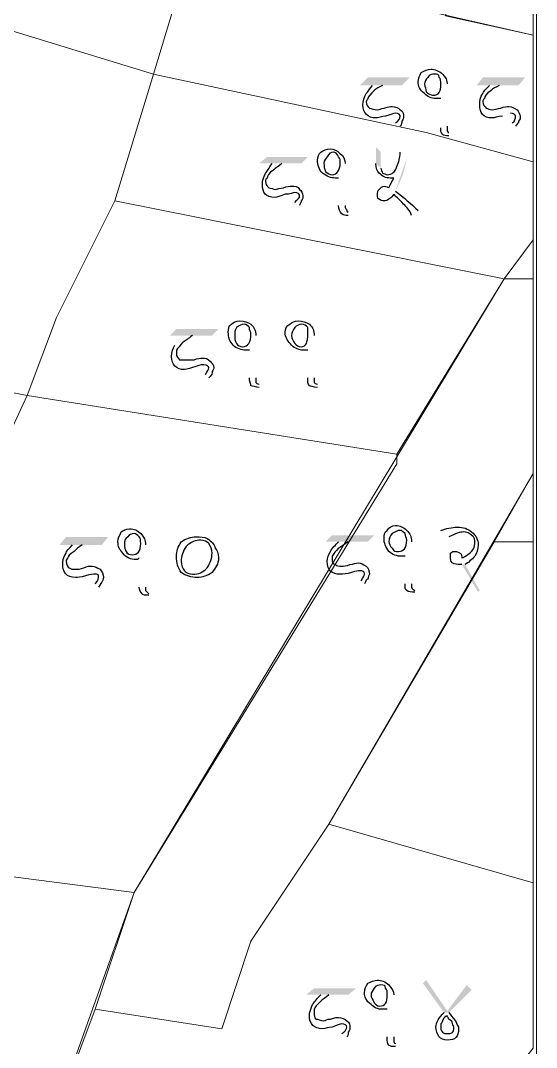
# Model space of a CAD drawing. Header units: metres. Extents: x 345912 to 349030, y 3061206 to 3061792.
# Drawn here: x 346953.71 to 346969.87, y 3061363.21 to 3061395.34 of the extents above; entities that cross this region are included whole.
import ezdxf

# ---------------------------------------------------------------- set-up
doc = ezdxf.new("R2010")
doc.units = ezdxf.units.M
doc.header["$MEASUREMENT"] = 0
doc.layers.add('PDF4_Geometry', color=7, linetype='Continuous')
doc.layers.add('PDF4_Solid Fills', color=7, linetype='Continuous')

msp = doc.modelspace()

# ---------------------------------------------------------------- hatches: boundary and pattern name
at = {"layer": 'PDF4_Solid Fills', "transparency": 33554559}
h = msp.add_hatch(color=256, dxfattribs=at)
h.paths.add_polyline_path([(346964.73867, 3061393.30483), (346964.33227, 3061393.30483), (346964.58627, 3061393.55883), (346965.90707, 3061393.55883), (346965.65307, 3061393.30483), (346965.04347, 3061393.30483)], flags=0)
h.paths.add_polyline_path([(346965.60227, 3061392.03483), (346965.44987, 3061392.13643)], flags=0)
h.paths.add_polyline_path([(346967.07547, 3061393.35563), (346967.07547, 3061392.03483)], flags=0)
h.paths.add_polyline_path([(346967.12627, 3061391.83163), (346967.12627, 3061391.73003)], flags=0)
h.paths.add_polyline_path([(346968.39627, 3061393.30483), (346967.98987, 3061393.30483), (346968.19307, 3061393.55883), (346969.51387, 3061393.55883), (346969.31067, 3061393.30483), (346968.70107, 3061393.30483)], flags=0)
h.paths.add_polyline_path([(346969.20907, 3061392.03483), (346969.10747, 3061392.13643)], flags=0)
h.paths.add_polyline_path([(346968.80267, 3061392.33963, 0.0320526), (346969.05667, 3061392.44123)], flags=0)
h = msp.add_hatch(color=256, dxfattribs=at)
h.paths.add_polyline_path([(346961.58908, 3061390.86643), (346961.18268, 3061390.86643), (346961.43668, 3061391.06963), (346962.70668, 3061391.06963), (346962.50348, 3061390.86643), (346961.89388, 3061390.86643)], flags=0)
h.paths.add_polyline_path([(346962.45268, 3061389.54563), (346962.30028, 3061389.64723)], flags=0)
h.paths.add_polyline_path([(346963.87508, 3061390.86643), (346963.87508, 3061389.54563)], flags=0)
h.paths.add_polyline_path([(346963.97668, 3061389.34243), (346963.97668, 3061389.24083)], flags=0)
h.paths.add_polyline_path([(346965.60228, 3061391.22203), (346965.80548, 3061391.01883)], flags=0)
h.paths.add_polyline_path([(346965.44988, 3061390.00283, 0.08894398), (346965.80548, 3061391.01883)], flags=0)
h.paths.add_polyline_path([(346966.16108, 3061389.39323), (346965.95788, 3061389.24083)], flags=0)
h.paths.add_polyline_path([(346964.84028, 3061390.86643), (346964.84028, 3061391.37443), (346964.99268, 3061391.22203), (346964.99268, 3061390.71403)], flags=0)
h = msp.add_hatch(color=256, dxfattribs=at)
h.paths.add_polyline_path([(346958.79508, 3061385.48164), (346958.38868, 3061385.48164), (346958.59188, 3061385.68484), (346959.91268, 3061385.68484), (346959.70948, 3061385.48164), (346959.09988, 3061385.48164)], flags=0)
h.paths.add_polyline_path([(346959.60788, 3061384.16084), (346959.50628, 3061384.26244)], flags=0)
h.paths.add_polyline_path([(346958.54108, 3061385.17684, 0.05142114), (346958.79508, 3061385.48164)], flags=0)
h.paths.add_polyline_path([(346961.08108, 3061385.48164), (346961.08108, 3061384.16084)], flags=0)
h.paths.add_polyline_path([(346961.18268, 3061383.95764), (346961.18268, 3061383.85604)], flags=0)
h.paths.add_polyline_path([(346962.90988, 3061385.48164), (346962.90988, 3061384.16084)], flags=0)
h.paths.add_polyline_path([(346963.01148, 3061383.95764), (346963.01148, 3061383.85604)], flags=0)
h = msp.add_hatch(color=256, dxfattribs=at)
h.paths.add_polyline_path([(346955.34068, 3061378.92844), (346954.93428, 3061378.92844), (346955.13748, 3061379.18244), (346956.45828, 3061379.18244), (346956.25508, 3061378.92844), (346955.64548, 3061378.92844)], flags=0)
h.paths.add_polyline_path([(346956.15348, 3061377.60764), (346956.05188, 3061377.70924)], flags=0)
h.paths.add_polyline_path([(346957.62668, 3061378.92844), (346957.62668, 3061377.60764)], flags=0)
h.paths.add_polyline_path([(346957.72828, 3061377.40444), (346957.72828, 3061377.35364)], flags=0)
h = msp.add_hatch(color=256, dxfattribs=at)
h.paths.add_polyline_path([(346963.67188, 3061379.03004), (346963.26548, 3061379.03004), (346963.46868, 3061379.23324), (346964.78948, 3061379.23324), (346964.58628, 3061379.03004), (346963.97668, 3061379.03004)], flags=0)
h.paths.add_polyline_path([(346964.48468, 3061377.70924), (346964.38308, 3061377.81084)], flags=0)
h.paths.add_polyline_path([(346965.95788, 3061379.03004), (346965.95788, 3061377.70924)], flags=0)
h.paths.add_polyline_path([(346966.05948, 3061377.50604), (346966.05948, 3061377.45524)], flags=0)
h.paths.add_polyline_path([(346967.12628, 3061379.18244), (346966.87228, 3061379.38564)], flags=0)
h.paths.add_polyline_path([(346967.63428, 3061378.31884), (346968.09148, 3061377.50604), (346968.04068, 3061377.45524), (346967.53268, 3061378.31884)], flags=0)
h = msp.add_hatch(color=256, dxfattribs=at)
h.paths.add_polyline_path([(346963.11308, 3061364.85683), (346962.65588, 3061364.85683), (346962.90988, 3061365.06003), (346964.23068, 3061365.06003), (346963.97668, 3061364.85683), (346963.36708, 3061364.85683)], flags=0)
h.paths.add_polyline_path([(346963.92588, 3061363.53603), (346963.77348, 3061363.63763)], flags=0)
h.paths.add_polyline_path([(346965.39908, 3061364.85683), (346965.39908, 3061363.53603)], flags=0)
h.paths.add_polyline_path([(346965.44988, 3061363.33283), (346965.44988, 3061363.23123)], flags=0)
h.paths.add_polyline_path([(346966.97388, 3061364.29803), (346966.31348, 3061365.21243), (346966.41508, 3061365.31403), (346967.07548, 3061364.34883), (346967.68508, 3061365.16163), (346967.83748, 3061365.00923), (346967.12628, 3061364.29803)], flags=0)

# ---------------------------------------------------------------- linework, layer by layer
at = {"layer": 'PDF4_Geometry', "lineweight": 13}
msp.add_lwpolyline([(346742.03148, 3061540.87883), (346969.86948, 3061540.87883), (346969.86948, 3061317.05403), (346742.03148, 3061317.05403)], close=True, dxfattribs=at)
at = {"layer": 'PDF4_Geometry', "lineweight": 9}
for points in [[(346959.09987, 3061397.31803), (346958.79508, 3061396.70844), (346957.88068, 3061393.66042), (346950.87028, 3061395.79403), (346945.38387, 3061395.18444), (346946.29827, 3061400.06124), (346946.60308, 3061400.67083), (346956.05188, 3061398.84203), (346956.05188, 3061398.23243)], [(346959.09987, 3061397.31803), (346958.79508, 3061396.70844), (346957.88068, 3061393.66042), (346950.87028, 3061395.79403), (346945.38387, 3061395.18444), (346946.29827, 3061400.06124), (346946.60308, 3061400.67083), (346956.05188, 3061398.84203), (346956.05188, 3061398.23243)], [(346957.88068, 3061393.66042), (346958.79508, 3061396.70844), (346959.09987, 3061397.31803), (346969.76788, 3061394.87963), (346969.76788, 3061387.25963), (346968.85348, 3061387.25963), (346969.76788, 3061388.47884), (346969.76788, 3061390.91724), (346966.41508, 3061391.83164)], [(346957.88068, 3061393.66042), (346958.79508, 3061396.70844), (346959.09987, 3061397.31803), (346969.76788, 3061394.87963), (346969.76788, 3061387.25963), (346968.85348, 3061387.25963), (346969.76788, 3061388.47884), (346969.76788, 3061390.91724), (346966.41508, 3061391.83164)], [(346967.32948, 3061397.31803), (346969.76788, 3061397.31803), (346969.76788, 3061394.87963), (346967.02468, 3061395.48923)], [(346967.32948, 3061397.31803), (346969.76788, 3061397.31803), (346969.76788, 3061394.87963), (346967.02468, 3061395.48923)], [(346957.88068, 3061393.66042), (346956.66147, 3061389.69803), (346954.83267, 3061386.04042), (346953.91827, 3061383.60203), (346944.77427, 3061385.43083), (346944.77427, 3061392.44124), (346945.38387, 3061395.18444), (346950.87028, 3061395.79403)], [(346957.88068, 3061393.66042), (346956.66147, 3061389.69803), (346954.83267, 3061386.04042), (346953.91827, 3061383.60203), (346944.77427, 3061385.43083), (346944.77427, 3061392.44124), (346945.38387, 3061395.18444), (346950.87028, 3061395.79403)], [(346968.85348, 3061387.25963), (346956.66147, 3061389.69803), (346957.88068, 3061393.66042), (346966.41508, 3061391.83164), (346969.76788, 3061390.91724), (346969.76788, 3061388.47884)], [(346968.85348, 3061387.25963), (346956.66147, 3061389.69803), (346957.88068, 3061393.66042), (346966.41508, 3061391.83164), (346969.76788, 3061390.91724), (346969.76788, 3061388.47884)], [(346953.91827, 3061383.60203), (346954.83267, 3061386.04042), (346956.66147, 3061389.69803), (346968.85348, 3061387.25963), (346965.50068, 3061381.77322)], [(346953.91827, 3061383.60203), (346954.83267, 3061386.04042), (346956.66147, 3061389.69803), (346968.85348, 3061387.25963), (346965.50068, 3061381.77322)], [(346969.76788, 3061381.16363), (346963.36707, 3061370.19083), (346960.92867, 3061366.53322), (346960.01427, 3061363.79004), (346956.05188, 3061364.39963), (346957.27107, 3061368.05724), (346968.85348, 3061387.25963), (346969.76788, 3061387.25963)], [(346969.76788, 3061381.16363), (346963.36707, 3061370.19083), (346960.92867, 3061366.53322), (346960.01427, 3061363.79004), (346956.05188, 3061364.39963), (346957.27107, 3061368.05724), (346968.85348, 3061387.25963), (346969.76788, 3061387.25963)], [(346953.91827, 3061383.60203), (346949.95587, 3061375.06763), (346938.67827, 3061375.37243), (346940.81188, 3061380.85884), (346939.28788, 3061381.16363), (346940.81188, 3061384.51643), (346944.77427, 3061385.43083)], [(346953.91827, 3061383.60203), (346949.95587, 3061375.06763), (346938.67827, 3061375.37243), (346940.81188, 3061380.85884), (346939.28788, 3061381.16363), (346940.81188, 3061384.51643), (346944.77427, 3061385.43083)], [(346947.82228, 3061369.27643), (346949.65107, 3061374.15322), (346949.95587, 3061375.06763), (346953.91827, 3061383.60203), (346965.50068, 3061381.77322), (346965.50068, 3061381.46844), (346957.27107, 3061368.05724)], [(346947.82228, 3061369.27643), (346949.65107, 3061374.15322), (346949.95587, 3061375.06763), (346953.91827, 3061383.60203), (346965.50068, 3061381.77322), (346965.50068, 3061381.46844), (346957.27107, 3061368.05724)], [(346969.76788, 3061379.03004), (346968.54867, 3061379.03004), (346969.76788, 3061381.16363)], [(346969.76788, 3061379.03004), (346968.54867, 3061379.03004), (346969.76788, 3061381.16363)], [(346969.76788, 3061368.36203), (346963.36707, 3061370.19083), (346968.54867, 3061379.03004), (346969.76788, 3061379.03004)], [(346969.76788, 3061368.36203), (346963.36707, 3061370.19083), (346968.54867, 3061379.03004), (346969.76788, 3061379.03004)], [(346969.76788, 3061363.18042), (346966.11028, 3061358.60844), (346960.62387, 3061359.82763), (346959.70948, 3061359.82763), (346959.09987, 3061359.82763), (346954.83267, 3061359.52284), (346954.22308, 3061359.52284), (346956.05188, 3061364.39963), (346960.01427, 3061363.79004), (346960.92867, 3061366.53322), (346963.36707, 3061370.19083), (346969.76788, 3061368.36203)], [(346969.76788, 3061363.18042), (346966.11028, 3061358.60844), (346960.62387, 3061359.82763), (346959.70948, 3061359.82763), (346959.09987, 3061359.82763), (346954.83267, 3061359.52284), (346954.22308, 3061359.52284), (346956.05188, 3061364.39963), (346960.01427, 3061363.79004), (346960.92867, 3061366.53322), (346963.36707, 3061370.19083), (346969.76788, 3061368.36203)], [(346954.22308, 3061359.52284), (346953.30867, 3061359.52284), (346951.78468, 3061359.21803), (346951.47987, 3061359.21803), (346950.56547, 3061359.21803), (346945.07908, 3061358.91322), (346945.99348, 3061363.48523), (346946.90788, 3061366.83803), (346947.82228, 3061368.97164), (346947.82228, 3061369.27643), (346957.27107, 3061368.05724)], [(346954.22308, 3061359.52284), (346953.30867, 3061359.52284), (346951.78468, 3061359.21803), (346951.47987, 3061359.21803), (346950.56547, 3061359.21803), (346945.07908, 3061358.91322), (346945.99348, 3061363.48523), (346946.90788, 3061366.83803), (346947.82228, 3061368.97164), (346947.82228, 3061369.27643), (346957.27107, 3061368.05724)]]:
    msp.add_lwpolyline(points, close=True, dxfattribs=at)
at = {"layer": 'PDF4_Geometry', "lineweight": 25}
for points in [[(346966.16107, 3061393.40643), (346966.16107, 3061393.55883), (346966.21187, 3061393.60963), (346966.26267, 3061393.71123)], [(346966.26267, 3061393.71123), (346966.36427, 3061393.76203), (346966.46587, 3061393.81283), (346966.56747, 3061393.81283)], [(346966.66907, 3061393.66043), (346966.61827, 3061393.66043), (346966.51667, 3061393.66043), (346966.46587, 3061393.55883)], [(346966.56747, 3061393.81283), (346966.66907, 3061393.81283), (346966.82147, 3061393.76203), (346966.92307, 3061393.66043)], [(346966.82147, 3061393.55883), (346966.82147, 3061393.66043), (346966.77067, 3061393.66043), (346966.66907, 3061393.66043)], [(346966.92307, 3061393.66043), (346967.02467, 3061393.55883), (346967.07547, 3061393.45723), (346967.07547, 3061393.35563)], [(346964.53547, 3061393.05083), (346964.58627, 3061393.10163), (346964.63707, 3061393.20323), (346964.73867, 3061393.30483)], [(346965.04347, 3061393.30483), (346964.94187, 3061393.25403), (346964.84027, 3061393.20323), (346964.78947, 3061393.15243)], [(346966.36427, 3061393.05083), (346966.21187, 3061393.15243), (346966.16107, 3061393.30483), (346966.16107, 3061393.40643)], [(346966.46587, 3061393.55883), (346966.41507, 3061393.50803), (346966.36427, 3061393.40643), (346966.36427, 3061393.35563)], [(346966.36427, 3061393.35563), (346966.36427, 3061393.25403), (346966.41507, 3061393.20323), (346966.41507, 3061393.10163)], [(346966.61827, 3061393.00003), (346966.82147, 3061393.00003), (346966.87227, 3061393.10163), (346966.87227, 3061393.35563)], [(346966.87227, 3061393.35563), (346966.87227, 3061393.45723), (346966.87227, 3061393.50803), (346966.82147, 3061393.55883)], [(346968.19307, 3061393.05083), (346968.19307, 3061393.10163), (346968.29467, 3061393.20323), (346968.39627, 3061393.30483)], [(346968.70107, 3061393.30483), (346968.59947, 3061393.25403), (346968.49787, 3061393.20323), (346968.44707, 3061393.15243)], [(346964.43387, 3061392.69523), (346964.43387, 3061392.79683), (346964.48467, 3061392.94923), (346964.53547, 3061393.05083)], [(346964.78947, 3061393.15243), (346964.68787, 3061393.05083), (346964.58627, 3061392.94923), (346964.58627, 3061392.89843)], [(346966.71987, 3061392.89843), (346966.56747, 3061392.89843), (346966.46587, 3061392.94923), (346966.36427, 3061393.05083)], [(346966.41507, 3061393.10163), (346966.46587, 3061393.05083), (346966.56747, 3061393.00003), (346966.61827, 3061393.00003)], [(346968.09147, 3061392.69523), (346968.09147, 3061392.79683), (346968.09147, 3061392.94923), (346968.19307, 3061393.05083)], [(346968.44707, 3061393.15243), (346968.29467, 3061393.05083), (346968.24387, 3061392.94923), (346968.24387, 3061392.89843)], [(346964.84027, 3061392.28883), (346964.58627, 3061392.28883), (346964.43387, 3061392.44123), (346964.43387, 3061392.69523)], [(346964.58627, 3061392.89843), (346964.58627, 3061392.84763), (346964.53547, 3061392.84763), (346964.53547, 3061392.79683)], [(346964.53547, 3061392.79683), (346964.53547, 3061392.69523), (346964.58627, 3061392.64443), (346964.63707, 3061392.59363)], [(346965.09427, 3061392.59363), (346965.24667, 3061392.64443), (346965.29747, 3061392.64443), (346965.34827, 3061392.64443)], [(346965.34827, 3061392.64443), (346965.44987, 3061392.64443), (346965.55147, 3061392.59363), (346965.60227, 3061392.54283)], [(346966.87227, 3061392.89843), (346966.82147, 3061392.89843), (346966.77067, 3061392.89843), (346966.71987, 3061392.89843)], [(346968.49787, 3061392.28883), (346968.19307, 3061392.28883), (346968.09147, 3061392.44123), (346968.09147, 3061392.69523)], [(346968.24387, 3061392.89843), (346968.19307, 3061392.84763), (346968.19307, 3061392.84763), (346968.19307, 3061392.79683)], [(346968.19307, 3061392.79683), (346968.19307, 3061392.69523), (346968.24387, 3061392.64443), (346968.29467, 3061392.59363)], [(346968.75187, 3061392.59363), (346968.85347, 3061392.64443), (346968.95507, 3061392.64443), (346969.00587, 3061392.64443)], [(346969.00587, 3061392.64443), (346969.10747, 3061392.64443), (346969.15827, 3061392.59363), (346969.25987, 3061392.54283)], [(346964.63707, 3061392.59363), (346964.68787, 3061392.59363), (346964.78947, 3061392.54283), (346964.89107, 3061392.54283)], [(346965.14507, 3061392.33963), (346965.04347, 3061392.33963), (346964.89107, 3061392.28883), (346964.84027, 3061392.28883)], [(346964.89107, 3061392.54283), (346964.94187, 3061392.54283), (346964.99267, 3061392.59363), (346965.09427, 3061392.59363)], [(346965.44987, 3061392.44123), (346965.39907, 3061392.44123), (346965.29747, 3061392.39043), (346965.14507, 3061392.33963)], [(346965.60227, 3061392.33963), (346965.60227, 3061392.39043), (346965.55147, 3061392.44123), (346965.44987, 3061392.44123)], [(346965.44987, 3061392.13643), (346965.55147, 3061392.18723), (346965.60227, 3061392.28883), (346965.60227, 3061392.33963)], [(346965.60227, 3061392.54283), (346965.70387, 3061392.49203), (346965.70387, 3061392.39043), (346965.70387, 3061392.33963)], [(346965.70387, 3061392.33963), (346965.70387, 3061392.28883), (346965.70387, 3061392.23803), (346965.65307, 3061392.18723)], [(346968.29467, 3061392.59363), (346968.34547, 3061392.59363), (346968.39627, 3061392.54283), (346968.49787, 3061392.54283)], [(346968.49787, 3061392.54283), (346968.54867, 3061392.54283), (346968.65027, 3061392.59363), (346968.75187, 3061392.59363)], [(346968.80267, 3061392.33963), (346968.65027, 3061392.33963), (346968.54867, 3061392.28883), (346968.49787, 3061392.28883)], [(346969.20907, 3061392.33963), (346969.20907, 3061392.39043), (346969.15827, 3061392.44123), (346969.05667, 3061392.44123)], [(346969.10747, 3061392.13643), (346969.20907, 3061392.18723), (346969.20907, 3061392.28883), (346969.20907, 3061392.33963)], [(346969.25987, 3061392.54283), (346969.31067, 3061392.49203), (346969.36147, 3061392.39043), (346969.36147, 3061392.33963)], [(346969.36147, 3061392.33963), (346969.36147, 3061392.28883), (346969.36147, 3061392.23803), (346969.31067, 3061392.18723)], [(346965.65307, 3061392.18723), (346965.65307, 3061392.13643), (346965.65307, 3061392.08563), (346965.60227, 3061392.03483)], [(346966.92307, 3061391.78083), (346966.87227, 3061391.83163), (346966.87227, 3061391.88243), (346966.87227, 3061391.98403)], [(346967.07547, 3061392.03483), (346967.07547, 3061391.93323), (346967.07547, 3061391.88243), (346967.07547, 3061391.88243)], [(346969.31067, 3061392.18723), (346969.31067, 3061392.13643), (346969.25987, 3061392.08563), (346969.20907, 3061392.03483)], [(346967.12627, 3061391.73003), (346967.02467, 3061391.73003), (346966.97387, 3061391.73003), (346966.92307, 3061391.78083)], [(346967.07547, 3061391.88243), (346967.07547, 3061391.83163), (346967.12627, 3061391.83163), (346967.12627, 3061391.83163)], [(346963.01148, 3061390.96803), (346963.01148, 3061391.06963), (346963.06228, 3061391.17123), (346963.11308, 3061391.22203)], [(346963.11308, 3061391.22203), (346963.21468, 3061391.27283), (346963.26548, 3061391.32363), (346963.41788, 3061391.32363)], [(346963.31628, 3061391.06963), (346963.26548, 3061391.01883), (346963.21468, 3061390.96803), (346963.21468, 3061390.86643)], [(346963.51948, 3061391.22203), (346963.41788, 3061391.22203), (346963.36708, 3061391.17123), (346963.31628, 3061391.06963)], [(346963.41788, 3061391.32363), (346963.51948, 3061391.32363), (346963.62108, 3061391.27283), (346963.72268, 3061391.17123)], [(346963.67188, 3061391.06963), (346963.62108, 3061391.17123), (346963.57028, 3061391.22203), (346963.51948, 3061391.22203)], [(346963.72268, 3061390.86643), (346963.72268, 3061390.96803), (346963.72268, 3061391.01883), (346963.67188, 3061391.06963)], [(346963.72268, 3061391.17123), (346963.82428, 3061391.12043), (346963.87508, 3061390.96803), (346963.87508, 3061390.86643)], [(346965.50068, 3061390.76483), (346965.55148, 3061390.91723), (346965.60228, 3061391.01883), (346965.60228, 3061391.22203)], [(346961.38588, 3061390.56163), (346961.43668, 3061390.61243), (346961.48748, 3061390.71403), (346961.58908, 3061390.86643)], [(346961.89388, 3061390.86643), (346961.79228, 3061390.76483), (346961.69068, 3061390.71403), (346961.63988, 3061390.66323)], [(346963.16388, 3061390.56163), (346963.06228, 3061390.66323), (346963.01148, 3061390.81563), (346963.01148, 3061390.96803)], [(346963.21468, 3061390.86643), (346963.21468, 3061390.76483), (346963.21468, 3061390.71403), (346963.26548, 3061390.61243)], [(346963.46868, 3061390.51083), (346963.62108, 3061390.51083), (346963.72268, 3061390.66323), (346963.72268, 3061390.86643)], [(346964.94188, 3061390.56163), (346964.89108, 3061390.61243), (346964.84028, 3061390.71403), (346964.84028, 3061390.86643)], [(346964.99268, 3061390.71403), (346964.99268, 3061390.66323), (346965.04348, 3061390.61243), (346965.04348, 3061390.56163)], [(346965.19588, 3061390.51083), (346965.34828, 3061390.51083), (346965.44988, 3061390.61243), (346965.50068, 3061390.76483)], [(346961.28428, 3061390.20603), (346961.28428, 3061390.35843), (346961.33508, 3061390.46003), (346961.38588, 3061390.56163)], [(346961.43668, 3061390.40923), (346961.38588, 3061390.35843), (346961.38588, 3061390.35843), (346961.38588, 3061390.30763)], [(346961.63988, 3061390.66323), (346961.48748, 3061390.56163), (346961.43668, 3061390.46003), (346961.43668, 3061390.40923)], [(346963.57028, 3061390.40923), (346963.41788, 3061390.40923), (346963.31628, 3061390.46003), (346963.16388, 3061390.56163)], [(346963.26548, 3061390.61243), (346963.31628, 3061390.56163), (346963.41788, 3061390.51083), (346963.46868, 3061390.51083)], [(346963.67188, 3061390.40923), (346963.67188, 3061390.40923), (346963.62108, 3061390.40923), (346963.57028, 3061390.40923)], [(346965.29748, 3061390.40923), (346965.14508, 3061390.40923), (346965.04348, 3061390.46003), (346964.94188, 3061390.56163)], [(346965.04348, 3061390.56163), (346965.09428, 3061390.56163), (346965.14508, 3061390.51083), (346965.19588, 3061390.51083)], [(346965.24668, 3061390.10443), (346965.29748, 3061390.20603), (346965.34828, 3061390.30763), (346965.39908, 3061390.40923)], [(346965.39908, 3061390.40923), (346965.34828, 3061390.40923), (346965.29748, 3061390.40923), (346965.29748, 3061390.40923)], [(346961.69068, 3061389.79963), (346961.38588, 3061389.79963), (346961.28428, 3061389.95203), (346961.28428, 3061390.20603)], [(346961.38588, 3061390.30763), (346961.38588, 3061390.20603), (346961.43668, 3061390.15523), (346961.48748, 3061390.10443)], [(346961.48748, 3061390.10443), (346961.53828, 3061390.10443), (346961.63988, 3061390.05363), (346961.69068, 3061390.05363)], [(346961.69068, 3061390.05363), (346961.74148, 3061390.05363), (346961.84308, 3061390.10443), (346961.94468, 3061390.10443)], [(346961.94468, 3061390.10443), (346962.04628, 3061390.15523), (346962.14788, 3061390.15523), (346962.19868, 3061390.15523)], [(346962.19868, 3061390.15523), (346962.30028, 3061390.15523), (346962.40188, 3061390.15523), (346962.45268, 3061390.05363)], [(346962.45268, 3061390.05363), (346962.50348, 3061390.00283), (346962.55428, 3061389.95203), (346962.55428, 3061389.85043)], [(346964.89108, 3061389.90123), (346964.89108, 3061389.95203), (346964.89108, 3061390.00283), (346964.94188, 3061390.05363)], [(346964.94188, 3061390.05363), (346964.99268, 3061390.10443), (346965.04348, 3061390.15523), (346965.09428, 3061390.15523)], [(346965.09428, 3061390.15523), (346965.14508, 3061390.15523), (346965.24668, 3061390.10443), (346965.24668, 3061390.10443)], [(346961.99548, 3061389.90123), (346961.84308, 3061389.85043), (346961.74148, 3061389.79963), (346961.69068, 3061389.79963)], [(346962.30028, 3061389.95203), (346962.24948, 3061389.95203), (346962.14788, 3061389.90123), (346961.99548, 3061389.90123)], [(346962.45268, 3061389.85043), (346962.45268, 3061389.90123), (346962.40188, 3061389.95203), (346962.30028, 3061389.95203)], [(346962.30028, 3061389.64723), (346962.40188, 3061389.74883), (346962.45268, 3061389.79963), (346962.45268, 3061389.85043)], [(346962.55428, 3061389.85043), (346962.55428, 3061389.79963), (346962.55428, 3061389.74883), (346962.50348, 3061389.69803)], [(346964.94188, 3061389.74883), (346964.89108, 3061389.74883), (346964.89108, 3061389.79963), (346964.89108, 3061389.90123)], [(346965.09428, 3061389.69803), (346965.04348, 3061389.69803), (346964.99268, 3061389.69803), (346964.94188, 3061389.74883)], [(346965.24668, 3061389.74883), (346965.19588, 3061389.69803), (346965.14508, 3061389.69803), (346965.09428, 3061389.69803)], [(346965.39908, 3061389.90123), (346965.34828, 3061389.85043), (346965.34828, 3061389.79963), (346965.24668, 3061389.74883)], [(346965.70388, 3061389.59643), (346965.55148, 3061389.74883), (346965.44988, 3061389.85043), (346965.39908, 3061389.90123)], [(346965.44988, 3061390.00283), (346965.70388, 3061389.79963), (346965.95788, 3061389.59643), (346966.16108, 3061389.39323)], [(346962.50348, 3061389.69803), (346962.50348, 3061389.64723), (346962.45268, 3061389.59643), (346962.45268, 3061389.54563)], [(346963.77348, 3061389.29163), (346963.72268, 3061389.34243), (346963.67188, 3061389.44403), (346963.67188, 3061389.54563)], [(346963.87508, 3061389.54563), (346963.87508, 3061389.44403), (346963.92588, 3061389.44403), (346963.92588, 3061389.39323)], [(346965.95788, 3061389.24083), (346965.90708, 3061389.39323), (346965.80548, 3061389.49483), (346965.70388, 3061389.59643)], [(346963.97668, 3061389.24083), (346963.87508, 3061389.24083), (346963.82428, 3061389.24083), (346963.77348, 3061389.29163)], [(346963.92588, 3061389.39323), (346963.92588, 3061389.39323), (346963.92588, 3061389.34243), (346963.97668, 3061389.34243)], [(346960.31908, 3061385.83724), (346960.36988, 3061385.88804), (346960.47148, 3061385.93884), (346960.57308, 3061385.93884)], [(346960.57308, 3061385.93884), (346960.72548, 3061385.93884), (346960.82708, 3061385.88804), (346960.92868, 3061385.83724)], [(346962.14788, 3061385.83724), (346962.19868, 3061385.88804), (346962.30028, 3061385.93884), (346962.40188, 3061385.93884)], [(346962.40188, 3061385.93884), (346962.55428, 3061385.93884), (346962.65588, 3061385.88804), (346962.75748, 3061385.83724)], [(346960.21748, 3061385.58324), (346960.21748, 3061385.68484), (346960.21748, 3061385.78644), (346960.31908, 3061385.83724)], [(346960.36988, 3061385.17684), (346960.26828, 3061385.27844), (346960.21748, 3061385.43084), (346960.21748, 3061385.58324)], [(346960.47148, 3061385.73564), (346960.42068, 3061385.63404), (346960.42068, 3061385.58324), (346960.42068, 3061385.48164)], [(346960.72548, 3061385.83724), (346960.62388, 3061385.83724), (346960.57308, 3061385.78644), (346960.47148, 3061385.73564)], [(346960.87788, 3061385.73564), (346960.82708, 3061385.78644), (346960.77628, 3061385.83724), (346960.72548, 3061385.83724)], [(346960.92868, 3061385.53244), (346960.92868, 3061385.58324), (346960.87788, 3061385.63404), (346960.87788, 3061385.73564)], [(346960.92868, 3061385.83724), (346961.03028, 3061385.73564), (346961.08108, 3061385.63404), (346961.08108, 3061385.48164)], [(346961.99548, 3061385.58324), (346961.99548, 3061385.68484), (346962.04628, 3061385.78644), (346962.14788, 3061385.83724)], [(346962.19868, 3061385.17684), (346962.09708, 3061385.27844), (346961.99548, 3061385.43084), (346961.99548, 3061385.58324)], [(346962.30028, 3061385.73564), (346962.24948, 3061385.63404), (346962.19868, 3061385.58324), (346962.19868, 3061385.48164)], [(346962.50348, 3061385.83724), (346962.45268, 3061385.83724), (346962.35108, 3061385.78644), (346962.30028, 3061385.73564)], [(346962.70668, 3061385.73564), (346962.65588, 3061385.78644), (346962.60508, 3061385.83724), (346962.50348, 3061385.83724)], [(346962.70668, 3061385.53244), (346962.70668, 3061385.58324), (346962.70668, 3061385.63404), (346962.70668, 3061385.73564)], [(346962.75748, 3061385.83724), (346962.85908, 3061385.73564), (346962.90988, 3061385.63404), (346962.90988, 3061385.48164)], [(346958.79508, 3061385.27844), (346958.69348, 3061385.17684), (346958.64268, 3061385.07524), (346958.59188, 3061385.02444)], [(346959.09988, 3061385.48164), (346958.94748, 3061385.38004), (346958.89668, 3061385.32924), (346958.79508, 3061385.27844)], [(346960.42068, 3061385.48164), (346960.42068, 3061385.38004), (346960.42068, 3061385.32924), (346960.47148, 3061385.22764)], [(346960.67468, 3061385.12604), (346960.82708, 3061385.12604), (346960.92868, 3061385.27844), (346960.92868, 3061385.53244)], [(346962.19868, 3061385.48164), (346962.19868, 3061385.38004), (346962.24948, 3061385.32924), (346962.30028, 3061385.22764)], [(346962.50348, 3061385.12604), (346962.65588, 3061385.12604), (346962.70668, 3061385.27844), (346962.70668, 3061385.53244)], [(346958.43948, 3061384.82124), (346958.43948, 3061384.97364), (346958.49028, 3061385.07524), (346958.54108, 3061385.17684)], [(346958.59188, 3061385.02444), (346958.59188, 3061385.02444), (346958.59188, 3061384.97364), (346958.59188, 3061384.92284)], [(346958.59188, 3061384.92284), (346958.59188, 3061384.82124), (346958.64268, 3061384.77044), (346958.69348, 3061384.71964)], [(346960.77628, 3061385.02444), (346960.62388, 3061385.02444), (346960.47148, 3061385.07524), (346960.36988, 3061385.17684)], [(346960.47148, 3061385.22764), (346960.52228, 3061385.17684), (346960.57308, 3061385.12604), (346960.67468, 3061385.12604)], [(346960.87788, 3061385.02444), (346960.82708, 3061385.02444), (346960.77628, 3061385.02444), (346960.77628, 3061385.02444)], [(346962.55428, 3061385.02444), (346962.45268, 3061385.02444), (346962.30028, 3061385.07524), (346962.19868, 3061385.17684)], [(346962.30028, 3061385.22764), (346962.35108, 3061385.17684), (346962.40188, 3061385.12604), (346962.50348, 3061385.12604)], [(346962.70668, 3061385.02444), (346962.65588, 3061385.02444), (346962.60508, 3061385.02444), (346962.55428, 3061385.02444)], [(346958.84588, 3061384.41484), (346958.59188, 3061384.41484), (346958.43948, 3061384.56724), (346958.43948, 3061384.82124)], [(346958.69348, 3061384.71964), (346958.74428, 3061384.71964), (346958.79508, 3061384.71964), (346958.89668, 3061384.71964)], [(346958.89668, 3061384.71964), (346958.94748, 3061384.71964), (346959.04908, 3061384.71964), (346959.15068, 3061384.71964)], [(346959.15068, 3061384.71964), (346959.25228, 3061384.77044), (346959.35388, 3061384.77044), (346959.40468, 3061384.77044)], [(346959.40468, 3061384.77044), (346959.50628, 3061384.77044), (346959.55708, 3061384.77044), (346959.65868, 3061384.66884)], [(346959.65868, 3061384.66884), (346959.70948, 3061384.61804), (346959.76028, 3061384.56724), (346959.76028, 3061384.46564)], [(346959.20148, 3061384.51644), (346959.04908, 3061384.46564), (346958.94748, 3061384.41484), (346958.84588, 3061384.41484)], [(346959.45548, 3061384.56724), (346959.40468, 3061384.56724), (346959.35388, 3061384.56724), (346959.20148, 3061384.51644)], [(346959.60788, 3061384.46564), (346959.60788, 3061384.51644), (346959.55708, 3061384.56724), (346959.45548, 3061384.56724)], [(346959.50628, 3061384.26244), (346959.55708, 3061384.36404), (346959.60788, 3061384.41484), (346959.60788, 3061384.46564)], [(346959.70948, 3061384.31324), (346959.70948, 3061384.26244), (346959.65868, 3061384.21164), (346959.60788, 3061384.16084)], [(346959.76028, 3061384.46564), (346959.76028, 3061384.41484), (346959.70948, 3061384.36404), (346959.70948, 3061384.31324)], [(346960.92868, 3061383.90684), (346960.92868, 3061383.95764), (346960.87788, 3061384.05924), (346960.87788, 3061384.16084)], [(346961.08108, 3061384.16084), (346961.08108, 3061384.11004), (346961.08108, 3061384.05924), (346961.08108, 3061384.00844)], [(346961.08108, 3061384.00844), (346961.08108, 3061384.00844), (346961.13188, 3061383.95764), (346961.18268, 3061383.95764)], [(346962.75748, 3061383.90684), (346962.70668, 3061383.95764), (346962.70668, 3061384.05924), (346962.70668, 3061384.16084)], [(346962.90988, 3061384.16084), (346962.90988, 3061384.11004), (346962.90988, 3061384.05924), (346962.90988, 3061384.00844)], [(346962.90988, 3061384.00844), (346962.90988, 3061384.00844), (346962.96068, 3061383.95764), (346963.01148, 3061383.95764)], [(346961.18268, 3061383.85604), (346961.08108, 3061383.85604), (346960.97948, 3061383.90684), (346960.92868, 3061383.90684)], [(346963.01148, 3061383.85604), (346962.85908, 3061383.85604), (346962.80828, 3061383.90684), (346962.75748, 3061383.90684)], [(346965.19588, 3061379.38564), (346965.24668, 3061379.48724), (346965.34828, 3061379.53804), (346965.44988, 3061379.53804)], [(346965.44988, 3061379.53804), (346965.60228, 3061379.53804), (346965.70388, 3061379.48724), (346965.80548, 3061379.38564)], [(346966.87228, 3061379.38564), (346967.02468, 3061379.43644), (346967.22788, 3061379.48724), (346967.38028, 3061379.48724)], [(346967.38028, 3061379.48724), (346967.58348, 3061379.48724), (346967.73588, 3061379.43644), (346967.83748, 3061379.33484)], [(346956.76308, 3061379.03004), (346956.76308, 3061379.13164), (346956.81388, 3061379.23324), (346956.86468, 3061379.33484)], [(346956.86468, 3061379.33484), (346956.91548, 3061379.38564), (346957.01708, 3061379.43644), (346957.11868, 3061379.43644)], [(346957.06788, 3061379.18244), (346956.96628, 3061379.13164), (346956.96628, 3061379.03004), (346956.96628, 3061378.92844)], [(346957.27108, 3061379.28404), (346957.16948, 3061379.28404), (346957.11868, 3061379.23324), (346957.06788, 3061379.18244)], [(346957.11868, 3061379.43644), (346957.27108, 3061379.43644), (346957.37268, 3061379.38564), (346957.47428, 3061379.28404)], [(346957.42348, 3061379.18244), (346957.37268, 3061379.23324), (346957.32188, 3061379.28404), (346957.27108, 3061379.28404)], [(346957.47428, 3061378.97924), (346957.47428, 3061379.08084), (346957.47428, 3061379.13164), (346957.42348, 3061379.18244)], [(346957.47428, 3061379.28404), (346957.57588, 3061379.18244), (346957.62668, 3061379.08084), (346957.62668, 3061378.92844)], [(346958.74428, 3061379.03004), (346958.89668, 3061379.13164), (346959.04908, 3061379.18244), (346959.20148, 3061379.18244)], [(346959.20148, 3061379.18244), (346959.35388, 3061379.18244), (346959.45548, 3061379.18244), (346959.55708, 3061379.13164)], [(346959.55708, 3061379.13164), (346959.70948, 3061379.03004), (346959.76028, 3061378.97924), (346959.81108, 3061378.82684)], [(346965.09428, 3061379.13164), (346965.09428, 3061379.23324), (346965.09428, 3061379.33484), (346965.19588, 3061379.38564)], [(346965.24668, 3061378.72524), (346965.14508, 3061378.87764), (346965.09428, 3061378.97924), (346965.09428, 3061379.13164)], [(346965.34828, 3061379.28404), (346965.29748, 3061379.23324), (346965.24668, 3061379.13164), (346965.24668, 3061379.03004)], [(346965.60228, 3061379.38564), (346965.50068, 3061379.38564), (346965.44988, 3061379.33484), (346965.34828, 3061379.28404)], [(346965.75468, 3061379.28404), (346965.70388, 3061379.33484), (346965.65308, 3061379.38564), (346965.60228, 3061379.38564)], [(346965.80548, 3061379.08084), (346965.80548, 3061379.13164), (346965.75468, 3061379.23324), (346965.75468, 3061379.28404)], [(346965.80548, 3061379.38564), (346965.90708, 3061379.28404), (346965.95788, 3061379.18244), (346965.95788, 3061379.03004)], [(346967.58348, 3061379.33484), (346967.48188, 3061379.33484), (346967.32948, 3061379.28404), (346967.12628, 3061379.18244)], [(346967.83748, 3061379.23324), (346967.78668, 3061379.28404), (346967.68508, 3061379.33484), (346967.58348, 3061379.33484)], [(346967.83748, 3061379.33484), (346967.98988, 3061379.23324), (346968.04068, 3061379.08084), (346968.04068, 3061378.92844)], [(346967.93908, 3061378.97924), (346967.93908, 3061379.08084), (346967.93908, 3061379.18244), (346967.83748, 3061379.23324)], [(346955.13748, 3061378.67444), (346955.13748, 3061378.72524), (346955.23908, 3061378.82684), (346955.34068, 3061378.92844)], [(346955.64548, 3061378.92844), (346955.54388, 3061378.87764), (346955.44228, 3061378.77604), (346955.39148, 3061378.72524)], [(346956.91548, 3061378.67444), (346956.81388, 3061378.77604), (346956.76308, 3061378.87764), (346956.76308, 3061379.03004)], [(346956.96628, 3061378.92844), (346956.96628, 3061378.87764), (346956.96628, 3061378.77604), (346957.01708, 3061378.72524)], [(346957.22028, 3061378.62364), (346957.37268, 3061378.62364), (346957.47428, 3061378.72524), (346957.47428, 3061378.97924)], [(346958.59188, 3061378.57284), (346958.59188, 3061378.72524), (346958.64268, 3061378.87764), (346958.74428, 3061379.03004)], [(346958.89668, 3061378.87764), (346958.79508, 3061378.72524), (346958.74428, 3061378.57284), (346958.74428, 3061378.42044)], [(346959.35388, 3061379.08084), (346959.20148, 3061379.08084), (346959.04908, 3061379.03004), (346958.89668, 3061378.87764)], [(346959.60788, 3061378.97924), (346959.55708, 3061379.03004), (346959.45548, 3061379.08084), (346959.35388, 3061379.08084)], [(346959.70948, 3061378.67444), (346959.70948, 3061378.77604), (346959.65868, 3061378.87764), (346959.60788, 3061378.97924)], [(346959.81108, 3061378.82684), (346959.86188, 3061378.77604), (346959.91268, 3061378.67444), (346959.91268, 3061378.52204)], [(346963.41788, 3061378.72524), (346963.46868, 3061378.82684), (346963.57028, 3061378.92844), (346963.67188, 3061379.03004)], [(346963.67188, 3061378.82684), (346963.57028, 3061378.72524), (346963.51948, 3061378.67444), (346963.46868, 3061378.57284)], [(346963.97668, 3061379.03004), (346963.82428, 3061378.92844), (346963.77348, 3061378.87764), (346963.67188, 3061378.82684)], [(346965.24668, 3061379.03004), (346965.24668, 3061378.97924), (346965.29748, 3061378.87764), (346965.34828, 3061378.82684)], [(346965.34828, 3061378.82684), (346965.39908, 3061378.72524), (346965.44988, 3061378.72524), (346965.55148, 3061378.72524)], [(346965.55148, 3061378.72524), (346965.70388, 3061378.72524), (346965.80548, 3061378.82684), (346965.80548, 3061379.08084)], [(346967.83748, 3061378.72524), (346967.88828, 3061378.77604), (346967.93908, 3061378.87764), (346967.93908, 3061378.97924)], [(346968.04068, 3061378.92844), (346968.04068, 3061378.77604), (346967.98988, 3061378.67444), (346967.93908, 3061378.57284)], [(346955.03588, 3061378.31884), (346955.03588, 3061378.42044), (346955.03588, 3061378.52204), (346955.13748, 3061378.67444)], [(346955.18828, 3061378.52204), (346955.13748, 3061378.47124), (346955.13748, 3061378.42044), (346955.13748, 3061378.42044)], [(346955.39148, 3061378.72524), (346955.23908, 3061378.62364), (346955.18828, 3061378.57284), (346955.18828, 3061378.52204)], [(346957.32188, 3061378.47124), (346957.16948, 3061378.47124), (346957.01708, 3061378.52204), (346956.91548, 3061378.67444)], [(346957.01708, 3061378.72524), (346957.06788, 3061378.62364), (346957.11868, 3061378.62364), (346957.22028, 3061378.62364)], [(346957.42348, 3061378.52204), (346957.37268, 3061378.47124), (346957.37268, 3061378.47124), (346957.32188, 3061378.47124)], [(346958.74428, 3061378.06484), (346958.64268, 3061378.21724), (346958.59188, 3061378.36964), (346958.59188, 3061378.57284)], [(346959.55708, 3061378.21724), (346959.65868, 3061378.36964), (346959.70948, 3061378.52204), (346959.70948, 3061378.67444)], [(346959.91268, 3061378.52204), (346959.91268, 3061378.31884), (346959.81108, 3061378.21724), (346959.70948, 3061378.06484)], [(346963.31628, 3061378.42044), (346963.31628, 3061378.52204), (346963.36708, 3061378.62364), (346963.41788, 3061378.72524)], [(346963.46868, 3061378.57284), (346963.46868, 3061378.57284), (346963.46868, 3061378.52204), (346963.46868, 3061378.47124)], [(346965.65308, 3061378.57284), (346965.50068, 3061378.57284), (346965.34828, 3061378.62364), (346965.24668, 3061378.72524)], [(346965.75468, 3061378.57284), (346965.70388, 3061378.57284), (346965.65308, 3061378.57284), (346965.65308, 3061378.57284)], [(346967.17708, 3061378.67444), (346967.22788, 3061378.72524), (346967.27868, 3061378.72524), (346967.27868, 3061378.72524)], [(346967.17708, 3061378.57284), (346967.17708, 3061378.62364), (346967.17708, 3061378.67444), (346967.17708, 3061378.67444)], [(346967.22788, 3061378.36964), (346967.17708, 3061378.42044), (346967.17708, 3061378.47124), (346967.17708, 3061378.57284)], [(346967.27868, 3061378.72524), (346967.32948, 3061378.72524), (346967.38028, 3061378.72524), (346967.48188, 3061378.67444)], [(346967.48188, 3061378.67444), (346967.53268, 3061378.62364), (346967.53268, 3061378.57284), (346967.53268, 3061378.52204)], [(346967.53268, 3061378.52204), (346967.63428, 3061378.57284), (346967.73588, 3061378.62364), (346967.83748, 3061378.72524)], [(346967.93908, 3061378.57284), (346967.83748, 3061378.47124), (346967.73588, 3061378.36964), (346967.63428, 3061378.31884)], [(346955.44228, 3061377.91244), (346955.13748, 3061377.91244), (346955.03588, 3061378.06484), (346955.03588, 3061378.31884)], [(346955.13748, 3061378.42044), (346955.13748, 3061378.31884), (346955.18828, 3061378.21724), (346955.23908, 3061378.21724)], [(346955.23908, 3061378.21724), (346955.28988, 3061378.16644), (346955.34068, 3061378.16644), (346955.44228, 3061378.16644)], [(346955.44228, 3061378.16644), (346955.49308, 3061378.16644), (346955.59468, 3061378.16644), (346955.69628, 3061378.21724)], [(346955.69628, 3061378.21724), (346955.79788, 3061378.26804), (346955.89948, 3061378.26804), (346955.95028, 3061378.26804)], [(346955.95028, 3061378.26804), (346956.05188, 3061378.26804), (346956.10268, 3061378.21724), (346956.20428, 3061378.16644)], [(346956.20428, 3061378.16644), (346956.25508, 3061378.11564), (346956.30588, 3061378.01404), (346956.30588, 3061377.91244)], [(346958.74428, 3061378.42044), (346958.74428, 3061378.26804), (346958.79508, 3061378.21724), (346958.84588, 3061378.11564)], [(346959.09988, 3061378.01404), (346959.30308, 3061378.01404), (346959.40468, 3061378.06484), (346959.55708, 3061378.21724)], [(346963.72268, 3061378.01404), (346963.46868, 3061378.01404), (346963.31628, 3061378.11564), (346963.31628, 3061378.42044)], [(346963.46868, 3061378.47124), (346963.46868, 3061378.42044), (346963.46868, 3061378.31884), (346963.57028, 3061378.31884)], [(346963.57028, 3061378.31884), (346963.62108, 3061378.26804), (346963.67188, 3061378.26804), (346963.77348, 3061378.26804)], [(346963.77348, 3061378.26804), (346963.82428, 3061378.26804), (346963.92588, 3061378.26804), (346964.02748, 3061378.31884)], [(346964.02748, 3061378.31884), (346964.12908, 3061378.31884), (346964.23068, 3061378.36964), (346964.28148, 3061378.36964)], [(346964.28148, 3061378.36964), (346964.38308, 3061378.36964), (346964.43388, 3061378.31884), (346964.53548, 3061378.26804)], [(346964.53548, 3061378.26804), (346964.58628, 3061378.21724), (346964.63708, 3061378.11564), (346964.63708, 3061378.01404)], [(346967.48188, 3061378.31884), (346967.38028, 3061378.31884), (346967.32948, 3061378.31884), (346967.22788, 3061378.36964)], [(346967.53268, 3061378.31884), (346967.48188, 3061378.31884), (346967.48188, 3061378.31884), (346967.48188, 3061378.31884)], [(346955.74708, 3061377.96324), (346955.59468, 3061377.91244), (346955.49308, 3061377.91244), (346955.44228, 3061377.91244)], [(346956.05188, 3061378.01404), (346956.00108, 3061378.01404), (346955.89948, 3061378.01404), (346955.74708, 3061377.96324)], [(346956.15348, 3061377.96324), (346956.15348, 3061378.01404), (346956.10268, 3061378.01404), (346956.05188, 3061378.01404)], [(346956.05188, 3061377.70924), (346956.15348, 3061377.81084), (346956.15348, 3061377.91244), (346956.15348, 3061377.96324)], [(346956.30588, 3061377.91244), (346956.30588, 3061377.91244), (346956.30588, 3061377.86164), (346956.25508, 3061377.76004)], [(346959.25228, 3061377.91244), (346959.04908, 3061377.91244), (346958.89668, 3061377.96324), (346958.74428, 3061378.06484)], [(346958.84588, 3061378.11564), (346958.89668, 3061378.06484), (346958.99828, 3061378.01404), (346959.09988, 3061378.01404)], [(346959.70948, 3061378.06484), (346959.55708, 3061377.96324), (346959.40468, 3061377.91244), (346959.25228, 3061377.91244)], [(346964.07828, 3061378.06484), (346963.92588, 3061378.01404), (346963.82428, 3061378.01404), (346963.72268, 3061378.01404)], [(346964.33228, 3061378.11564), (346964.28148, 3061378.11564), (346964.23068, 3061378.11564), (346964.07828, 3061378.06484)], [(346964.48468, 3061378.01404), (346964.48468, 3061378.11564), (346964.43388, 3061378.11564), (346964.33228, 3061378.11564)], [(346964.38308, 3061377.81084), (346964.43388, 3061377.91244), (346964.48468, 3061377.96324), (346964.48468, 3061378.01404)], [(346964.58628, 3061377.86164), (346964.53548, 3061377.86164), (346964.53548, 3061377.81084), (346964.48468, 3061377.70924)], [(346964.63708, 3061378.01404), (346964.63708, 3061378.01404), (346964.58628, 3061377.91244), (346964.58628, 3061377.86164)], [(346956.25508, 3061377.76004), (346956.25508, 3061377.76004), (346956.20428, 3061377.70924), (346956.15348, 3061377.60764)], [(346957.52508, 3061377.40444), (346957.47428, 3061377.45524), (346957.42348, 3061377.50604), (346957.42348, 3061377.60764)], [(346957.62668, 3061377.60764), (346957.62668, 3061377.55684), (346957.62668, 3061377.50604), (346957.62668, 3061377.50604)], [(346965.80548, 3061377.50604), (346965.75468, 3061377.50604), (346965.75468, 3061377.60764), (346965.75468, 3061377.70924)], [(346965.95788, 3061377.70924), (346965.95788, 3061377.65844), (346965.95788, 3061377.60764), (346965.95788, 3061377.60764)], [(346965.95788, 3061377.60764), (346965.95788, 3061377.55684), (346966.00868, 3061377.55684), (346966.05948, 3061377.50604)], [(346957.72828, 3061377.35364), (346957.62668, 3061377.35364), (346957.52508, 3061377.35364), (346957.52508, 3061377.40444)], [(346957.62668, 3061377.50604), (346957.67748, 3061377.45524), (346957.67748, 3061377.45524), (346957.72828, 3061377.40444)], [(346966.05948, 3061377.45524), (346965.95788, 3061377.45524), (346965.85628, 3061377.45524), (346965.80548, 3061377.50604)], [(346964.58628, 3061365.21243), (346964.68788, 3061365.26323), (346964.78948, 3061365.31403), (346964.89108, 3061365.31403)], [(346964.89108, 3061365.31403), (346964.99268, 3061365.31403), (346965.14508, 3061365.26323), (346965.24668, 3061365.16163)], [(346964.48468, 3061364.90763), (346964.48468, 3061365.06003), (346964.53548, 3061365.11083), (346964.58628, 3061365.21243)], [(346964.78948, 3061365.06003), (346964.73868, 3061365.00923), (346964.68788, 3061364.90763), (346964.68788, 3061364.85683)], [(346964.99268, 3061365.16163), (346964.94188, 3061365.16163), (346964.84028, 3061365.16163), (346964.78948, 3061365.06003)], [(346965.14508, 3061365.06003), (346965.14508, 3061365.16163), (346965.09428, 3061365.16163), (346964.99268, 3061365.16163)], [(346965.19588, 3061364.85683), (346965.19588, 3061364.95843), (346965.19588, 3061365.00923), (346965.14508, 3061365.06003)], [(346965.24668, 3061365.16163), (346965.34828, 3061365.06003), (346965.39908, 3061364.95843), (346965.39908, 3061364.85683)], [(346962.85908, 3061364.55203), (346962.90988, 3061364.60283), (346962.96068, 3061364.70443), (346963.11308, 3061364.85683)], [(346963.36708, 3061364.85683), (346963.26548, 3061364.75523), (346963.16388, 3061364.70443), (346963.11308, 3061364.65363)], [(346964.68788, 3061364.55203), (346964.53548, 3061364.65363), (346964.48468, 3061364.80603), (346964.48468, 3061364.90763)], [(346964.68788, 3061364.85683), (346964.68788, 3061364.75523), (346964.73868, 3061364.70443), (346964.78948, 3061364.60283)], [(346964.94188, 3061364.50123), (346965.14508, 3061364.50123), (346965.19588, 3061364.60283), (346965.19588, 3061364.85683)], [(346962.75748, 3061364.19643), (346962.75748, 3061364.29803), (346962.80828, 3061364.45043), (346962.85908, 3061364.55203)], [(346963.11308, 3061364.65363), (346963.01148, 3061364.55203), (346962.90988, 3061364.45043), (346962.90988, 3061364.39963)], [(346962.90988, 3061364.39963), (346962.90988, 3061364.34883), (346962.90988, 3061364.34883), (346962.90988, 3061364.29803)], [(346965.04348, 3061364.39963), (346964.89108, 3061364.39963), (346964.78948, 3061364.45043), (346964.68788, 3061364.55203)], [(346964.78948, 3061364.60283), (346964.84028, 3061364.55203), (346964.89108, 3061364.50123), (346964.94188, 3061364.50123)], [(346965.19588, 3061364.39963), (346965.14508, 3061364.39963), (346965.09428, 3061364.39963), (346965.04348, 3061364.39963)], [(346963.16388, 3061363.79003), (346962.90988, 3061363.79003), (346962.75748, 3061363.94243), (346962.75748, 3061364.19643)], [(346962.90988, 3061364.29803), (346962.90988, 3061364.19643), (346962.90988, 3061364.14563), (346962.96068, 3061364.09483)], [(346962.96068, 3061364.09483), (346963.01148, 3061364.09483), (346963.11308, 3061364.04403), (346963.21468, 3061364.04403)], [(346963.21468, 3061364.04403), (346963.26548, 3061364.04403), (346963.31628, 3061364.09483), (346963.41788, 3061364.09483)], [(346963.41788, 3061364.09483), (346963.57028, 3061364.14563), (346963.62108, 3061364.14563), (346963.67188, 3061364.14563)], [(346963.67188, 3061364.14563), (346963.77348, 3061364.14563), (346963.87508, 3061364.09483), (346963.92588, 3061364.04403)], [(346963.92588, 3061364.04403), (346964.02748, 3061363.99323), (346964.02748, 3061363.89163), (346964.02748, 3061363.84083)], [(346966.71988, 3061363.84083), (346966.71988, 3061363.99323), (346966.82148, 3061364.14563), (346966.97388, 3061364.29803)], [(346966.92308, 3061364.04403), (346966.92308, 3061364.04403), (346966.92308, 3061363.99323), (346966.87228, 3061363.94243)], [(346967.07548, 3061364.19643), (346967.02468, 3061364.19643), (346966.97388, 3061364.14563), (346966.92308, 3061364.04403)], [(346967.12628, 3061364.09483), (346967.12628, 3061364.14563), (346967.07548, 3061364.14563), (346967.07548, 3061364.19643)], [(346967.12628, 3061364.29803), (346967.17708, 3061364.24723), (346967.22788, 3061364.14563), (346967.32948, 3061364.04403)], [(346967.22788, 3061363.99323), (346967.22788, 3061364.04403), (346967.17708, 3061364.04403), (346967.12628, 3061364.09483)], [(346967.32948, 3061364.04403), (346967.38028, 3061363.94243), (346967.43108, 3061363.84083), (346967.43108, 3061363.79003)], [(346963.46868, 3061363.84083), (346963.36708, 3061363.84083), (346963.26548, 3061363.79003), (346963.16388, 3061363.79003)], [(346963.77348, 3061363.94243), (346963.72268, 3061363.94243), (346963.62108, 3061363.89163), (346963.46868, 3061363.84083)], [(346963.92588, 3061363.84083), (346963.92588, 3061363.89163), (346963.87508, 3061363.94243), (346963.77348, 3061363.94243)], [(346963.77348, 3061363.63763), (346963.87508, 3061363.68843), (346963.92588, 3061363.79003), (346963.92588, 3061363.84083)], [(346964.02748, 3061363.84083), (346964.02748, 3061363.79003), (346964.02748, 3061363.73923), (346963.97668, 3061363.68843)], [(346966.82148, 3061363.53603), (346966.77068, 3061363.63763), (346966.71988, 3061363.73923), (346966.71988, 3061363.84083)], [(346966.87228, 3061363.94243), (346966.87228, 3061363.89163), (346966.87228, 3061363.89163), (346966.87228, 3061363.84083)], [(346966.87228, 3061363.84083), (346966.87228, 3061363.79003), (346966.87228, 3061363.73923), (346966.92308, 3061363.68843)], [(346967.07548, 3061363.63763), (346967.22788, 3061363.63763), (346967.27868, 3061363.68843), (346967.27868, 3061363.79003)], [(346967.43108, 3061363.79003), (346967.43108, 3061363.53603), (346967.32948, 3061363.43443), (346967.07548, 3061363.43443)], [(346967.27868, 3061363.84083), (346967.27868, 3061363.89163), (346967.22788, 3061363.94243), (346967.22788, 3061363.99323)], [(346967.27868, 3061363.79003), (346967.27868, 3061363.79003), (346967.27868, 3061363.84083), (346967.27868, 3061363.84083)], [(346963.97668, 3061363.68843), (346963.97668, 3061363.63763), (346963.97668, 3061363.58683), (346963.92588, 3061363.53603)], [(346965.24668, 3061363.28203), (346965.19588, 3061363.33283), (346965.19588, 3061363.38363), (346965.19588, 3061363.53603)], [(346965.39908, 3061363.53603), (346965.39908, 3061363.43443), (346965.39908, 3061363.43443), (346965.39908, 3061363.38363)], [(346965.39908, 3061363.38363), (346965.39908, 3061363.33283), (346965.44988, 3061363.33283), (346965.44988, 3061363.33283)], [(346967.07548, 3061363.43443), (346966.97388, 3061363.43443), (346966.87228, 3061363.48523), (346966.82148, 3061363.53603)], [(346966.92308, 3061363.68843), (346966.97388, 3061363.63763), (346967.02468, 3061363.63763), (346967.07548, 3061363.63763)], [(346965.44988, 3061363.23123), (346965.34828, 3061363.23123), (346965.29748, 3061363.23123), (346965.24668, 3061363.28203)]]:
    msp.add_open_spline(points, degree=3, dxfattribs=at)

doc.saveas('drawing.dxf')
